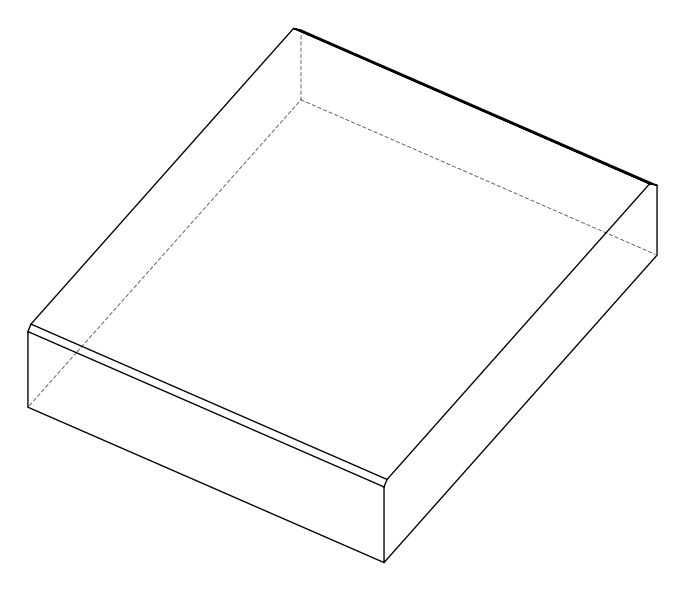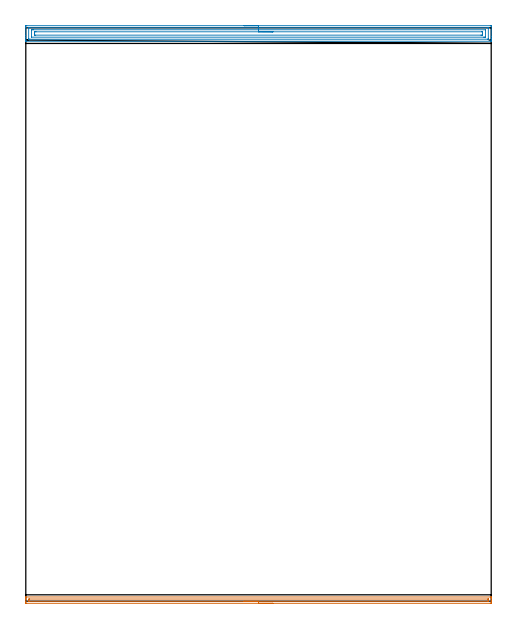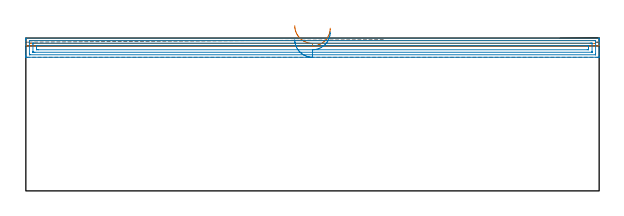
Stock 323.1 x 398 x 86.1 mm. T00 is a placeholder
(PLAN: 2 operations, 0 tool changes, 15.9 min)
(1 AREA_MILL | FG_CHAMFER_SURFACE | UGT0205_001 | 5.34 min | 3128 mm3)
(2 AREA_MILL_1 | FG_CHAMFER_SURFACE_1 | UGT0205_001 | 10.59 min | 18827 mm3)
(TOOL UGT0205_001 | Chamfer Mill 20 x 3 x 45 deg. | D20 FL50 Z2)
(OP 1 AREA_MILL)
G17 G21 G94 G90
T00 M6
G54
G17 G0 G90 X171.55 Y-1.5 S1061 M3
G43 Z96.1 H0
Z91.7
G94 G1 X171.512 Z90.828 F250.
X171.398 Z89.963
X171.209 Z89.112
X170.947 Z88.28
X170.613 Z87.474
X170.21 Z86.7
X169.742 Z85.964
X169.21 Z85.272
X168.621 Z84.629
X167.978 Z84.04
X167.286 Z83.508
X166.55 Z83.04
X165.776 Z82.637
X164.97 Z82.303
X164.138 Z82.041
X163.286 Z81.852
X162.422 Z81.738
X161.55 Z81.7
X0.627
X0.186 Y-1.496 Z81.702
X0.01 Y-1.491 Z81.705
X0. Y-1.061 Z82.134
Y-0.798 Z82.397
Y-0.181 Z83.014
Y1.225 Z84.422
Y1.581 Z84.775
Y2.291 Z85.491
Y2.546 Z85.746
X0.003 Y2.9 Z86.091
X0.004 Y2.901 Z86.092
X0.18 Y2.9 Z86.1
X322.92
X323.096 Y2.901 Z86.092
X323.097 Y2.9 Z86.091
X323.1 Y2.546 Z85.746
Y2.291 Z85.49
Y1.581 Z84.775
Y0.345 Z83.542
Y-0.181 Z83.014
Y-0.798 Z82.397
X323.097 Y-1.061 Z82.134
X323.09 Y-1.491 Z81.705
X322.914 Y-1.496 Z81.702
X322.473 Y-1.5 Z81.7
X161.55
Y-0.086 Z83.114
X2.318 Y-0.085 Z83.115
X2.041 Y-0.08 Z83.12
X2.014 Y-0.079 Z83.121
X2.009 Y-0.06 Z83.14
X2.003 Y-0.025 Z83.175
X2.001 Y0.008 Z83.208
X2. Y0.228 Z83.428
X2.003 Y0.7 Z83.9
X2.008 Y1.101 Z84.301
X2.026 Y1.479 Z84.679
X2.415 Y1.484 Z84.684
X2.512 Y1.485 Z84.685
X320.782
X321.059 Y1.48 Z84.68
X321.086 Y1.479 Z84.679
X321.091 Y1.46 Z84.66
X321.097 Y1.425 Z84.625
X321.099 Y1.392 Z84.592
X321.1 Y1.172 Z84.372
X321.097 Y0.7 Z83.9
X321.092 Y0.299 Z83.499
X321.074 Y-0.079 Z83.121
X320.685 Y-0.084 Z83.116
X320.588 Y-0.085 Z83.115
X161.55 Y-0.086 Z83.114
X160.678 Z83.152
X159.814 Z83.266
X158.962 Z83.455
X158.13 Z83.717
X157.324 Z84.051
X156.55 Z84.454
X155.814 Z84.923
X155.122 Z85.454
X154.479 Z86.043
X153.89 Z86.686
X153.358 Z87.378
X152.89 Z88.114
X152.487 Z88.888
X152.153 Z89.694
X151.891 Z90.526
X151.702 Z91.378
X151.588 Z92.243
X151.55 Z93.114
G0 Z96.1
M5
M2
(OP 2 AREA_MILL_1)
G17 G21 G94 G90
T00 M6
G54
G17 G0 G90 X151.55 Y399.5 S1061 M3
G43 Z96.1 H0
Z85.3
G94 G1 X151.588 Z84.428 F250.
X151.702 Z83.564
X151.891 Z82.712
X152.153 Z81.88
X152.487 Z81.074
X152.89 Z80.3
X153.358 Z79.564
X153.89 Z78.872
X154.479 Z78.229
X155.122 Z77.64
X155.814 Z77.108
X156.55 Z76.64
X157.324 Z76.237
X158.13 Z75.903
X158.962 Z75.641
X159.813 Z75.452
X160.678 Z75.338
X161.55 Z75.3
X322.473
X322.842 Y399.496 Z75.302
X323.09 Y399.492 Z75.306
X323.1 Y399.241 Z75.557
Y391.883 Z82.911
Y390.468 Z84.328
Y390.11 Z84.685
Y389.395 Z85.405
Y389.122 Z85.677
Y388.732 Z86.059
X323.091 Y388.703 Z86.088
X322.92 Y388.7 Z86.1
X0.18
X0.009 Y388.703 Z86.088
X0. Y388.732 Z86.059
Y389.122 Z85.677
Y389.395 Z85.405
Y390.11 Z84.685
Y391.355 Z83.442
Y392.77 Z82.025
Y398.354 Z76.443
X0.004 Y398.976 Z75.821
X0.008 Y399.492 Z75.306
X0.105 Y399.495 Z75.303
X0.627 Y399.5 Z75.3
X161.55
Y398.086 Z76.714
X320.908 Y398.085 Z76.715
X321.017 Y398.084 Z76.716
X321.071 Y398.081 Z76.719
X321.09 Y398.079 Z76.721
X321.092 Y398.061 Z76.739
X321.096 Y397.944 Z76.856
X321.1 Y397.678 Z77.122
X321.099 Y390.586 Z84.214
X321.092 Y390.173 Z84.627
X321.09 Y390.124 Z84.676
X321.072 Y390.121 Z84.679
X321.018 Y390.118 Z84.682
X320.907 Y390.115 Z84.685
X320.685 Y390.114 Z84.686
X2.192 Y390.115 Z84.685
X2.083 Y390.116 Z84.684
X2.029 Y390.119 Z84.681
X2.01 Y390.121 Z84.679
X2.008 Y390.139 Z84.661
X2.004 Y390.256 Z84.544
X2. Y390.522 Z84.278
X2.001 Y397.614 Z77.186
X2.008 Y398.027 Z76.773
X2.01 Y398.076 Z76.724
X2.028 Y398.079 Z76.721
X2.082 Y398.082 Z76.718
X2.193 Y398.085 Z76.715
X2.415 Y398.086 Z76.714
X161.55
Y396.672 Z78.129
X319.016 Y396.671
X319.059 Y396.67 Z78.13
X319.082 Y396.668 Z78.132
X319.088 Y396.666 Z78.134
X319.091 Y396.652 Z78.148
X319.097 Y396.518 Z78.282
X319.099 Y396.316 Z78.484
X319.1 Y396.115 Z78.685
Y391.883 Z82.917
Y391.682 Z83.118
X319.097 Y391.615 Z83.185
X319.093 Y391.561 Z83.239
X319.088 Y391.535 Z83.265
X319.074 Y391.534 Z83.266
X318.897 Y391.531 Z83.269
X318.36 Y391.529 Z83.271
X318.003
X4.084
X4.041 Y391.53 Z83.27
X4.018 Y391.532 Z83.268
X4.012 Y391.534 Z83.266
X4.009 Y391.548 Z83.252
X4.003 Y391.682 Z83.118
X4.001 Y391.883 Z82.917
X4. Y392.085 Z82.715
Y396.316 Z78.484
Y396.518 Z78.282
X4.003 Y396.585 Z78.215
X4.007 Y396.639 Z78.161
X4.012 Y396.665 Z78.135
X4.026 Y396.666 Z78.134
X4.203 Y396.669 Z78.131
X4.74 Y396.671 Z78.129
X5.097 Y396.672 Z78.128
X161.55 Z78.129
Y395.257 Z79.543
X316.389
X316.989 Y395.254 Z79.546
X317.053 Y395.252 Z79.548
X317.09 Y395.249 Z79.551
X317.092 Y395.201 Z79.599
X317.096 Y394.985 Z79.815
X317.1 Y394.552 Z80.248
Y393.665 Z81.135
X317.096 Y393.218 Z81.582
X317.092 Y392.998 Z81.802
X317.09 Y392.95 Z81.85
X317.037 Y392.948 Z81.852
X316.932 Y392.945 Z81.855
X316.215 Y392.943 Z81.857
X316.04
X6.711
X6.111 Y392.946 Z81.854
X6.047 Y392.948 Z81.852
X6.01 Y392.951 Z81.849
X6.008 Y392.999 Z81.801
X6.004 Y393.215 Z81.585
X6. Y393.648 Z81.152
Y394.535 Z80.265
Y394.543 Z80.257
X6.004 Y394.982 Z79.818
X6.008 Y395.202 Z79.598
X6.01 Y395.25 Z79.55
X6.063 Y395.252 Z79.548
X6.168 Y395.255 Z79.545
X6.885 Y395.257 Z79.543
X7.059
X161.55
X162.422 Z79.581
X163.286 Z79.695
X164.138 Z79.883
X164.97 Z80.146
X165.776 Z80.48
X166.55 Z80.882
X167.286 Z81.351
X167.978 Z81.882
X168.621 Z82.472
X169.21 Z83.115
X169.741 Z83.807
X170.21 Z84.543
X170.613 Z85.317
X170.947 Z86.123
X171.209 Z86.955
X171.398 Z87.806
X171.512 Z88.671
X171.55 Z89.543
G0 Z96.1
M5
M2
